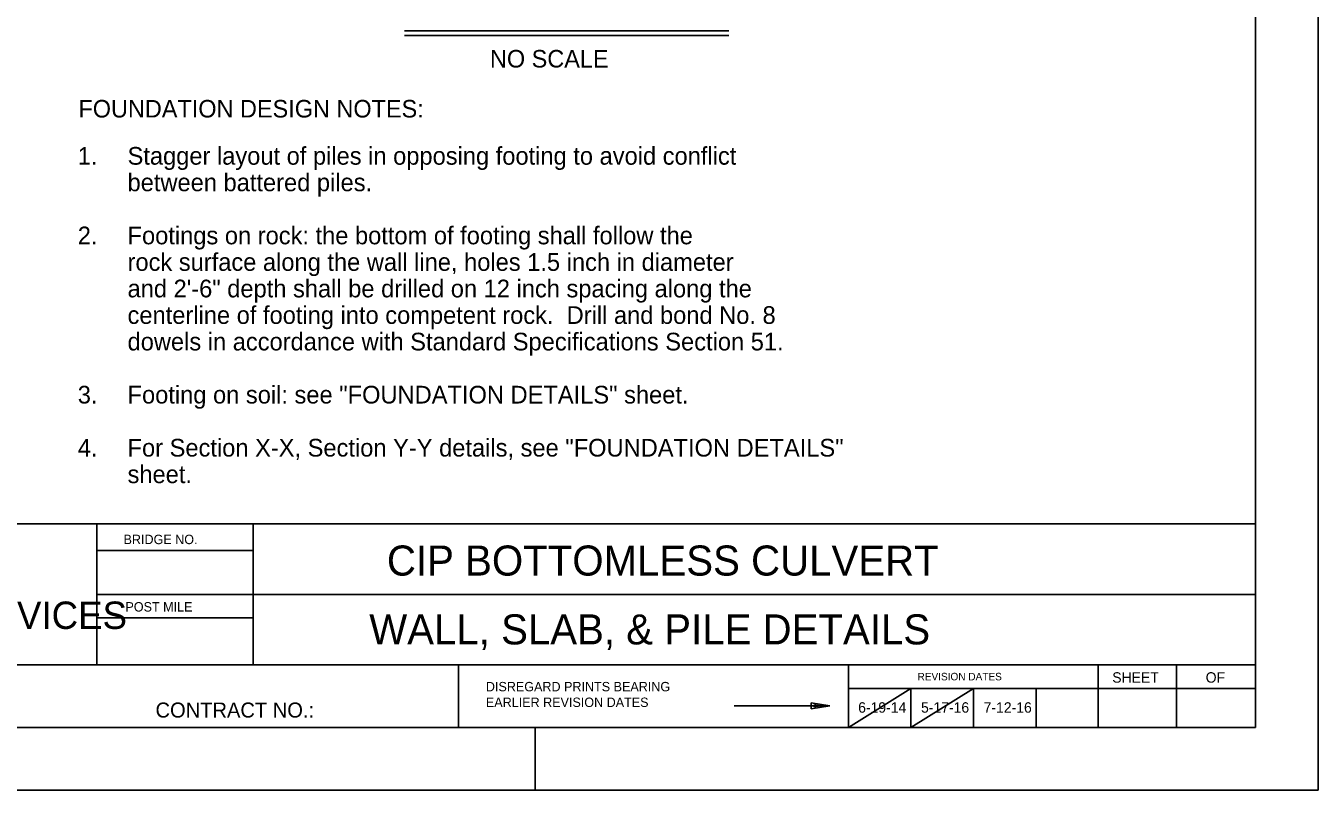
# Model space of a CAD drawing. Extents: x 0 to 2.83, y 0 to 1.83.
# Drawn here: x 1.974 to 2.833, y 0 to 0.508 of the extents above; entities that cross this region are included whole.
import ezdxf

# ---------------------------------------------------------------- set-up
doc = ezdxf.new("R2010")
doc.units = 0
for name, color, linetype in [('10 Sheet Format', 7, 'Continuous'), ('14 Ramp Anno', 7, 'Continuous'), ('210 Border', 7, 'Continuous'), ('214 Text and Titles', 7, 'Continuous')]:
    doc.layers.add(name, color=color, linetype=linetype)

msp = doc.modelspace()

# ---------------------------------------------------------------- linework, layer by layer
at = {"layer": '10 Sheet Format'}
for p, q in [((2.52083, 0.04167), (2.5625, 0.06771)), ((2.5625, 0.04167), (2.60417, 0.06771))]:
    msp.add_line(p, q, dxfattribs=at)
msp.add_lwpolyline([(0, 0), (2.83333, 0), (2.83333, 1.83333), (0, 1.83333)], close=True, dxfattribs=at)
at = {"layer": '14 Ramp Anno'}
for p, q in [((2.22559, 0.50502), (2.44122, 0.50502)), ((2.22559, 0.50178), (2.44122, 0.50178))]:
    msp.add_line(p, q, dxfattribs=at)
at = {"layer": '210 Border'}
for p, q in [((2.79167, 1.79167), (2.79167, 0.04167)), ((2.79167, 0.17708), (0.08333, 0.17708)), ((2.02083, 0.17708), (2.02083, 0.08333)), ((2.125, 0.17708), (2.125, 0.08333)), ((2.02083, 0.15929), (2.125, 0.15929)), ((2.02083, 0.15929), (2.125, 0.15929)), ((2.79167, 0.13021), (2.02083, 0.13021)), ((2.02083, 0.11458), (2.125, 0.11458)), ((2.02083, 0.11458), (2.125, 0.11458)), ((2.79167, 0.08333), (0.08333, 0.08333)), ((2.2614, 0.04167), (2.2614, 0.08333)), ((2.52083, 0.08333), (2.52083, 0.04167)), ((2.68695, 0.08306), (2.68695, 0.04167)), ((2.73903, 0.08333), (2.73903, 0.04167)), ((2.79167, 0.06771), (2.52083, 0.06771)), ((2.5625, 0.06771), (2.5625, 0.04167)), ((2.60417, 0.06771), (2.60417, 0.04167)), ((2.64583, 0.06771), (2.64583, 0.04167)), ((2.50281, 0.05608), (2.44482, 0.05608)), ((2.49602, 0.05817), (2.50852, 0.05608)), ((2.49602, 0.05399), (2.49602, 0.05817)), ((2.50852, 0.05608), (2.49602, 0.05399)), ((2.4981, 0.05677), (2.50227, 0.05608)), ((2.4981, 0.05538), (2.4981, 0.05677)), ((2.50227, 0.05608), (2.4981, 0.05538)), ((2.79167, 0.04167), (0.08333, 0.04167)), ((2.3125, 0.04167), (2.3125, 0))]:
    msp.add_line(p, q, dxfattribs=at)
for points in [[(2.50217, 0.05608), (2.49026, 0.05608)], [(2.50852, 0.05608), (2.49602, 0.05608)], [(2.50227, 0.05608), (2.4981, 0.05608)], [(2.50852, 0.05608), (2.50246, 0.05608)]]:
    msp.add_lwpolyline(points, dxfattribs=at)

# ---------------------------------------------------------------- texts
at = {"layer": '14 Ramp Anno'}
for s, height, p in [('NO SCALE', 0.011668, (2.28243, 0.4806)), ('FOUNDATION DESIGN NOTES:', 0.0116675, (2.00869, 0.44736))]:
    msp.add_text(s, height=height, dxfattribs=at).set_placement(p)
at = {"layer": '210 Border'}
for s, height, p in [('BRIDGE NO.', 0.006249, (2.03869, 0.16362)), ('CIP BOTTOMLESS CULVERT', 0.02, (2.21388, 0.1427)), ('ENGINEERING SERVICES', 0.0182285, (1.74029, 0.1072)), ('POST MILE', 0.006249, (2.03996, 0.11879)), ('WALL, SLAB, & PILE DETAILS', 0.02, (2.20214, 0.09692)), ('REVISION DATES', 0.004999, (2.56684, 0.07302)), ('SHEET', 0.006945, (2.69638, 0.07147)), ('OF', 0.006945, (2.75853, 0.07147)), ('DISREGARD PRINTS BEARING', 0.0062491, (2.27972, 0.06572)), ('EARLIER REVISION DATES', 0.0062491, (2.27972, 0.05531)), ('CONTRACT NO.:', 0.01, (2.05997, 0.04828)), ('6-19-14', 0.006943, (2.52737, 0.05151)), ('5-17-16', 0.006943, (2.56918, 0.05151)), ('7-12-16', 0.006943, (2.61084, 0.05151))]:
    msp.add_text(s, height=height, dxfattribs=at).set_placement(p)
at = {"layer": '214 Text and Titles'}
for s, height, p in [('1.', 0.011765, (2.00825, 0.41596)), ('Stagger layout of piles in opposing footing to avoid conflict', 0.0117648, (2.04137, 0.41596)), ('between battered piles.', 0.0117648, (2.04137, 0.39831)), ('2.', 0.011765, (2.00825, 0.36302)), ('Footings on rock: the bottom of footing shall follow the', 0.0117648, (2.04137, 0.36302)), ('rock surface along the wall line, holes 1.5 inch in diameter', 0.0117648, (2.04137, 0.34537)), ('and 2\'-6" depth shall be drilled on 12 inch spacing along the', 0.0117648, (2.04137, 0.32773)), ('centerline of footing into competent rock.  Drill and bond No. 8', 0.0117648, (2.04137, 0.31008)), ('dowels in accordance with Standard Specifications Section 51.', 0.0117648, (2.04137, 0.29243)), ('3.', 0.011765, (2.00825, 0.25714)), ('Footing on soil: see "FOUNDATION DETAILS" sheet.', 0.0117648, (2.04137, 0.25714)), ('4.', 0.011765, (2.00825, 0.22185)), ('For Section X-X, Section Y-Y details, see "FOUNDATION DETAILS"', 0.0117648, (2.04137, 0.22185)), ('sheet.', 0.011765, (2.04137, 0.2042))]:
    msp.add_text(s, height=height, dxfattribs=at).set_placement(p)

doc.saveas('drawing.dxf')
